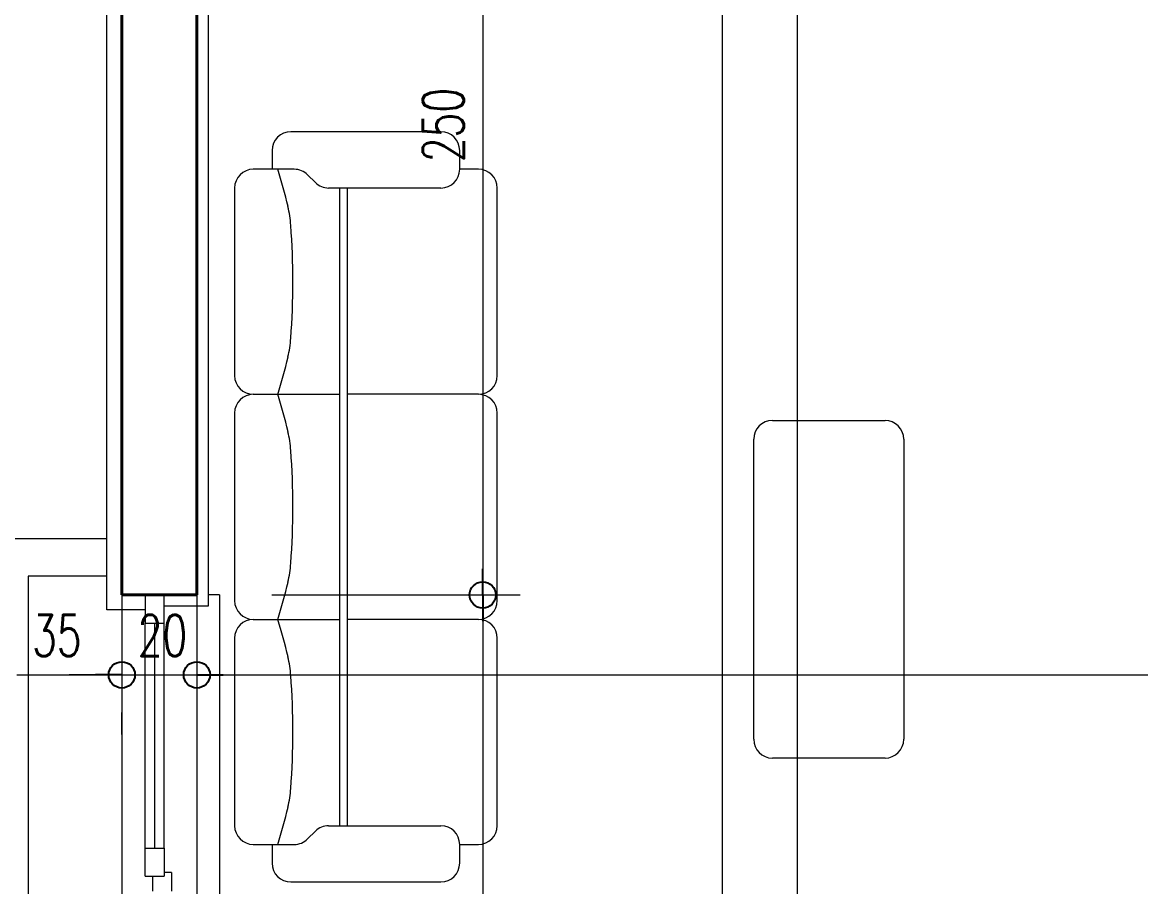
# Model space of a CAD drawing. Header units: millimetres. Extents: x 2016.56 to 2021.8, y 13721.83 to 13722.48.
# Drawn here: x 2017.723 to 2017.7826, y 13722.0682 to 13722.1143 of the extents above; entities that cross this region are included whole.
import ezdxf

# ---------------------------------------------------------------- set-up
doc = ezdxf.new("R2010")
doc.units = ezdxf.units.MM
doc.linetypes.add('ACAD_ISO04W100', pattern=[30, 24, -3, 0, -3])
doc.linetypes.add('ACAD_ISO07W100', pattern=[3, 0, -3])
doc.layers.get('0').update_dxf_attribs({"lineweight": 20})
for name, color, linetype, lineweight in [('aks', 1, 'Continuous', 9), ('DH', 7, 'Continuous', 20), ('DUVAR', 4, 'Continuous', 40), ('DV', 7, 'Continuous', 20), ('PENCERE', 3, 'Continuous', 13), ('SIVA', 7, 'Continuous', 20), ('TEFRİŞ', 11, 'Continuous', 9)]:
    doc.layers.add(name, color=color, linetype=linetype, lineweight=lineweight)
doc.styles.get("Standard").update_dxf_attribs({"font": 'txt.shx', "width": 0.7, "height": 11})

msp = doc.modelspace()

# ---------------------------------------------------------------- linework, layer by layer
for p, q in [((2017.745299, 13722.108488), (2017.737299, 13722.108488)), ((2017.736299, 13722.107488), (2017.736299, 13722.106488)), ((2017.746299, 13722.106488), (2017.746299, 13722.107488)), ((2017.737485, 13722.106488), (2017.735299, 13722.106488)), ((2017.738606, 13722.10578), (2017.738192, 13722.106195)), ((2017.747299, 13722.106488), (2017.746299, 13722.106488)), ((2017.734299, 13722.105488), (2017.734299, 13722.095488)), ((2017.745299, 13722.105488), (2017.739314, 13722.105488)), ((2017.739899, 13722.105488), (2017.739899, 13722.071488)), ((2017.740299, 13722.105488), (2017.740299, 13722.071488)), ((2017.748299, 13722.095488), (2017.748299, 13722.105488)), ((2017.735299, 13722.094488), (2017.739899, 13722.094488)), ((2017.747299, 13722.094488), (2017.740299, 13722.094488)), ((2017.734299, 13722.093488), (2017.734299, 13722.083488)), ((2017.748299, 13722.083488), (2017.748299, 13722.093488)), ((2017.727491, 13722.086789), (2017.721291, 13722.086789)), ((2017.733491, 13722.083789), (2017.732891, 13722.083789)), ((2017.733491, 13722.083789), (2017.733491, 13722.045989)), ((2017.735299, 13722.082488), (2017.739899, 13722.082488)), ((2017.747299, 13722.082488), (2017.740299, 13722.082488)), ((2017.734299, 13722.081488), (2017.734299, 13722.071488)), ((2017.748299, 13722.071488), (2017.748299, 13722.081488)), ((2017.738606, 13722.071195), (2017.738192, 13722.07078)), ((2017.739314, 13722.071488), (2017.745299, 13722.071488)), ((2017.735299, 13722.070488), (2017.737485, 13722.070488)), ((2017.736299, 13722.070488), (2017.736299, 13722.069488)), ((2017.746299, 13722.070488), (2017.747299, 13722.070488)), ((2017.746299, 13722.069488), (2017.746299, 13722.070488)), ((2017.737299, 13722.068488), (2017.745299, 13722.068488))]:
    msp.add_line(p, q)
at = {"linetype": 'ACAD_ISO07W100'}
for p, q in [((2017.727491, 13722.084789), (2017.723291, 13722.084789)), ((2017.723291, 13722.084789), (2017.723291, 13722.034789)), ((2017.728291, 13722.083789), (2017.728291, 13722.040789)), ((2017.732291, 13722.083789), (2017.732291, 13722.044789))]:
    msp.add_line(p, q, dxfattribs=at)
at = {"color": 0, "lineweight": -2}
for p, q in [((2017.747526, 13722.083789), (2017.747526, 13722.085189)), ((2017.747526, 13722.083789), (2017.747526, 13722.082389)), ((2017.728291, 13722.079529), (2017.726891, 13722.079529)), ((2017.728291, 13722.079529), (2017.726891, 13722.079529)), ((2017.732291, 13722.079529), (2017.733691, 13722.079529)), ((2017.732291, 13722.079529), (2017.733691, 13722.079529))]:
    msp.add_line(p, q, dxfattribs=at)
for centre in [(2017.747526, 13722.083789), (2017.747526, 13722.083789), (2017.728291, 13722.079529), (2017.728291, 13722.079529), (2017.732291, 13722.079529), (2017.732291, 13722.079529)]:
    msp.add_circle(centre, 0.0007, dxfattribs=at)
for centre, radius, start, end in [((2017.737299, 13722.107488), 0.001, 90, 180), ((2017.745299, 13722.107488), 0.001, 0, 90), ((2017.735299, 13722.105488), 0.001, 90, 180), ((2017.711284, 13722.098418), 0.026569, 13.22434, 17.6823), ((2017.737485, 13722.105488), 0.001, 45, 90), ((2017.745299, 13722.106488), 0.001, 270, 0), ((2017.747299, 13722.105488), 0.001, 0, 90), ((2017.739314, 13722.106488), 0.001, 225, 270), ((2017.730983, 13722.103047), 0.006332, 4.08541, 13.22434), ((2017.695149, 13722.100488), 0.042258, 0, 4.08541), ((2017.695149, 13722.100488), 0.042258, 355.91459, 0), ((2017.730983, 13722.097928), 0.006332, 346.77566, 355.91459), ((2017.711284, 13722.102557), 0.026569, 342.3177, 346.77566), ((2017.735299, 13722.095488), 0.001, 180, 270), ((2017.747299, 13722.095488), 0.001, 270, 0), ((2017.735299, 13722.093488), 0.001, 90, 180), ((2017.711284, 13722.086418), 0.026569, 13.22434, 17.6823), ((2017.747299, 13722.093488), 0.001, 0, 90), ((2017.730983, 13722.091047), 0.006332, 4.08541, 13.22434), ((2017.695149, 13722.088488), 0.042258, 0, 4.08541), ((2017.695149, 13722.088488), 0.042258, 355.91459, 0), ((2017.730983, 13722.085928), 0.006332, 346.77566, 355.91459), ((2017.711284, 13722.090557), 0.026569, 342.3177, 346.77566), ((2017.735299, 13722.083488), 0.001, 180, 270), ((2017.747299, 13722.083488), 0.001, 270, 0), ((2017.735299, 13722.081488), 0.001, 90, 180), ((2017.711284, 13722.074418), 0.026569, 13.22434, 17.6823), ((2017.747299, 13722.081488), 0.001, 0, 90), ((2017.730983, 13722.079047), 0.006332, 4.08541, 13.22434), ((2017.695149, 13722.076488), 0.042258, 0, 4.08541), ((2017.695149, 13722.076488), 0.042258, 355.91459, 0), ((2017.730983, 13722.073928), 0.006332, 346.77566, 355.91459), ((2017.711284, 13722.078557), 0.026569, 342.3177, 346.77566), ((2017.735299, 13722.071488), 0.001, 180, 270), ((2017.739314, 13722.070488), 0.001, 90, 135), ((2017.745299, 13722.070488), 0.001, 0, 90), ((2017.747299, 13722.071488), 0.001, 270, 0), ((2017.737485, 13722.071488), 0.001, 270, 315), ((2017.737299, 13722.069488), 0.001, 180, 270), ((2017.745299, 13722.069488), 0.001, 270, 0)]:
    msp.add_arc(centre, radius, start, end)
at = {"layer": 'aks', "linetype": 'ACAD_ISO04W100', "ltscale": 2}
for p, q in [((2017.760291, 13722.406452), (2017.760291, 13721.952387)), ((2017.764291, 13722.406452), (2017.764291, 13721.952387))]:
    msp.add_line(p, q, dxfattribs=at)
at = {"layer": 'DH', "lineweight": 20}
for p, q in [((2017.732291, 13722.080668), (2017.732291, 13722.077529)), ((2017.732291, 13722.080668), (2017.732291, 13722.077529)), ((2017.728291, 13722.076352), (2017.728291, 13722.077529)), ((2017.728291, 13722.076352), (2017.728291, 13722.077529))]:
    msp.add_line(p, q, dxfattribs=at)
at = {"layer": 'DH'}
for p, q in [((2017.722691, 13722.079529), (2017.726891, 13722.079529)), ((2017.726891, 13722.079529), (2017.725491, 13722.079529)), ((2017.728291, 13722.079529), (2017.732291, 13722.079529)), ((2017.733691, 13722.079529), (2017.857891, 13722.079529)), ((2017.733691, 13722.079529), (2017.735091, 13722.079529))]:
    msp.add_line(p, q, dxfattribs=at)
at = {"layer": 'DUVAR'}
for p, q in [((2017.728291, 13722.137789), (2017.728291, 13722.083789)), ((2017.732291, 13722.133789), (2017.732291, 13722.083789)), ((2017.728291, 13722.083789), (2017.732291, 13722.083789))]:
    msp.add_line(p, q, dxfattribs=at)
at = {"layer": 'DV'}
for p, q in [((2017.747526, 13722.132389), (2017.747526, 13722.085189)), ((2017.747526, 13722.082389), (2017.747526, 13722.046189))]:
    msp.add_line(p, q, dxfattribs=at)
at = {"layer": 'DV', "lineweight": 20}
msp.add_line((2017.736291, 13722.083789), (2017.749526, 13722.083789), dxfattribs=at)
msp.add_line((2017.736291, 13722.083789), (2017.749526, 13722.083789), dxfattribs=at)
at = {"layer": 'PENCERE'}
for p, q in [((2017.729543, 13722.083789), (2017.729543, 13722.082289)), ((2017.730543, 13722.082289), (2017.730543, 13722.083789)), ((2017.729543, 13722.082289), (2017.730543, 13722.082289)), ((2017.729543, 13722.070289), (2017.729543, 13722.082289)), ((2017.730043, 13722.070289), (2017.730043, 13722.082289)), ((2017.730543, 13722.070289), (2017.730543, 13722.082289)), ((2017.729543, 13722.070289), (2017.730543, 13722.070289)), ((2017.729543, 13722.068789), (2017.729543, 13722.070289)), ((2017.730543, 13722.070289), (2017.730543, 13722.068789)), ((2017.729543, 13722.068789), (2017.730543, 13722.068789)), ((2017.729943, 13722.067989), (2017.729943, 13722.068789)), ((2017.730943, 13722.068989), (2017.730543, 13722.068989)), ((2017.730943, 13722.068989), (2017.730943, 13722.067989))]:
    msp.add_line(p, q, dxfattribs=at)
at = {"layer": 'SIVA'}
for p, q in [((2017.727491, 13722.082989), (2017.727491, 13722.138589)), ((2017.732891, 13722.133189), (2017.732891, 13722.083189)), ((2017.729543, 13722.082989), (2017.727491, 13722.082989)), ((2017.732891, 13722.083189), (2017.730543, 13722.083189))]:
    msp.add_line(p, q, dxfattribs=at)
at = {"layer": 'TEFRİŞ'}
for p, q in [((2017.762967, 13722.093093), (2017.768967, 13722.093093)), ((2017.761967, 13722.076093), (2017.761967, 13722.092093)), ((2017.769967, 13722.092093), (2017.769967, 13722.076093)), ((2017.768967, 13722.075093), (2017.762967, 13722.075093))]:
    msp.add_line(p, q, dxfattribs=at)
for centre, start, end in [((2017.762967, 13722.092093), 90, 180), ((2017.768967, 13722.092093), 0, 90), ((2017.762967, 13722.076093), 180, 270), ((2017.768967, 13722.076093), 270, 0)]:
    msp.add_arc(centre, 0.001, start, end, dxfattribs=at)

# ---------------------------------------------------------------- texts
at = {"layer": 'DH', "width": 0.7}
for s, p in [('35', (2017.723507, 13722.080529)), ('20', (2017.729136, 13722.080529))]:
    msp.add_text(s, height=0.0022, dxfattribs=at).set_placement(p)
at = {"layer": 'DV', "width": 0.7}
msp.add_text('250', height=0.0022, rotation=90, dxfattribs=at).set_placement((2017.746526, 13722.106864))

doc.saveas('drawing.dxf')
